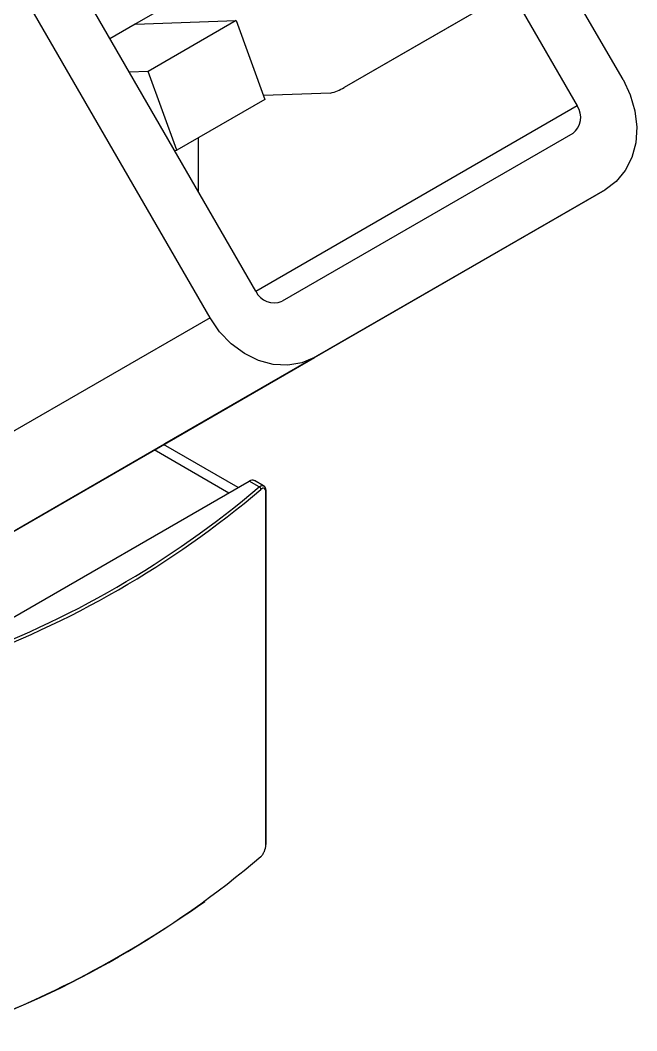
# Model space of a CAD drawing. Extents: x -976302 to -776254, y 5665 to 231437.
# Drawn here: x -788360.5 to -788073.7, y 88063.7 to 88534.2 of the extents above; entities that cross this region are included whole.
import ezdxf

# ---------------------------------------------------------------- set-up
doc = ezdxf.new("R2010")
doc.units = 0
doc.header["$LTSCALE"] = 1000
doc.header["$MEASUREMENT"] = 0
doc.layers.add('暖通', color=7, linetype='Continuous')

msp = doc.modelspace()

# ---------------------------------------------------------------- linework, layer by layer
at = {"layer": '暖通', "color": 7}
for p, q in [((-788084.1, 88575.43), (-788174.26, 88523.37)), ((-788084.1, 88575.43), (-788174.26, 88523.37)), ((-788080.04, 88506.58), (-788110.87, 88559.97)), ((-788080.04, 88506.58), (-788110.87, 88559.97)), ((-788250.84, 88407.98), (-788335.84, 88555.22)), ((-788250.84, 88407.98), (-788335.84, 88555.22)), ((-788119.68, 88554.89), (-788209.84, 88502.83)), ((-788119.68, 88554.89), (-788209.84, 88502.83)), ((-788132.22, 88547.65), (-788101.39, 88494.25)), ((-788132.22, 88547.65), (-788101.39, 88494.25)), ((-788272.18, 88395.66), (-788357.19, 88542.9)), ((-788272.18, 88395.66), (-788357.19, 88542.9)), ((-788318.76, 88525.64), (-788295.55, 88539.04)), ((-788318.76, 88525.64), (-788295.55, 88539.04)), ((-788306.96, 88532.34), (-788318.72, 88525.56)), ((-788306.96, 88532.34), (-788318.72, 88525.56)), ((-788306.96, 88532.34), (-788259.97, 88533.99)), ((-788306.96, 88532.34), (-788259.97, 88533.99)), ((-788259.97, 88533.99), (-788300.89, 88510.36)), ((-788259.97, 88533.99), (-788300.89, 88510.36)), ((-788259.97, 88533.99), (-788246.64, 88497.25)), ((-788259.97, 88533.99), (-788246.64, 88497.25)), ((-788174.26, 88523.37), (-788209.84, 88502.83)), ((-788174.26, 88523.37), (-788209.84, 88502.83)), ((-788300.89, 88510.36), (-788309.77, 88510.05)), ((-788300.89, 88510.36), (-788309.77, 88510.05)), ((-788287.55, 88473.62), (-788300.89, 88510.36)), ((-788287.55, 88473.62), (-788300.89, 88510.36)), ((-788216.13, 88500.24), (-788247.33, 88499.15)), ((-788216.13, 88500.24), (-788247.33, 88499.15)), ((-788246.64, 88497.25), (-788287.55, 88473.62)), ((-788246.64, 88497.25), (-788287.55, 88473.62)), ((-788101.39, 88494.25), (-788250.82, 88407.96)), ((-788101.39, 88494.25), (-788250.82, 88407.96)), ((-788277.51, 88454.19), (-788277.51, 88479.42)), ((-788277.51, 88454.19), (-788277.51, 88479.42)), ((-788103.48, 88481.43), (-788238.69, 88403.38)), ((-788103.48, 88481.43), (-788238.69, 88403.38)), ((-788288.71, 88473.58), (-788287.55, 88473.62)), ((-788288.71, 88473.58), (-788287.55, 88473.62)), ((-788088.38, 88455.28), (-788293.4, 88336.89)), ((-788088.38, 88455.28), (-788293.4, 88336.89)), ((-788223.59, 88377.23), (-788088.38, 88455.28)), ((-788223.59, 88377.23), (-788088.38, 88455.28)), ((-788272.18, 88395.66), (-788440.59, 88298.41)), ((-788272.18, 88395.66), (-788440.59, 88298.41)), ((-788428.61, 88258.84), (-788223.59, 88377.23)), ((-788428.61, 88258.84), (-788223.59, 88377.23)), ((-788428.61, 88258.84), (-788293.4, 88336.89)), ((-788428.61, 88258.84), (-788293.4, 88336.89)), ((-788263.47, 88314.07), (-788298.2, 88334.12)), ((-788263.47, 88314.07), (-788298.2, 88334.12)), ((-788259.05, 88316.62), (-788293.78, 88336.67)), ((-788259.05, 88316.62), (-788293.78, 88336.67)), ((-788393.62, 88238.94), (-788253.94, 88319.57)), ((-788393.62, 88238.94), (-788253.94, 88319.57)), ((-788249.33, 88316.91), (-788253.94, 88319.57)), ((-788249.33, 88316.91), (-788253.94, 88319.57)), ((-788247.24, 88317.4), (-788251.43, 88319.82)), ((-788247.24, 88317.4), (-788251.43, 88319.82)), ((-788246.25, 88150.13), (-788246.25, 88314.48)), ((-788246.25, 88150.13), (-788246.25, 88314.48)), ((-788246.1, 88314.78), (-788246.09, 88314.8)), ((-788246.1, 88314.78), (-788246.09, 88314.8)), ((-788246.09, 88150.44), (-788246.09, 88314.8)), ((-788246.09, 88150.44), (-788246.09, 88314.8))]:
    msp.add_line(p, q, dxfattribs=at)
at = {"layer": '暖通', "color": 7, "flags": 128}
for points in [[(-788080.04, 88506.58), (-788076.66, 88499.46), (-788074.51, 88491.99), (-788073.66, 88484.44), (-788074.15, 88477.11), (-788075.96, 88470.29), (-788079.02, 88464.23), (-788083.22, 88459.16), (-788088.38, 88455.28)], [(-788080.04, 88506.58), (-788076.66, 88499.46), (-788074.51, 88491.99), (-788073.66, 88484.44), (-788074.15, 88477.11), (-788075.96, 88470.29), (-788079.02, 88464.23), (-788083.22, 88459.16), (-788088.38, 88455.28)], [(-788223.59, 88377.23), (-788229.53, 88374.69), (-788236.02, 88373.59), (-788242.8, 88373.97), (-788249.61, 88375.82), (-788256.2, 88379.06), (-788262.31, 88383.57), (-788267.71, 88389.17), (-788272.18, 88395.66)], [(-788223.59, 88377.23), (-788229.53, 88374.69), (-788236.02, 88373.59), (-788242.8, 88373.97), (-788249.61, 88375.82), (-788256.2, 88379.06), (-788262.31, 88383.57), (-788267.71, 88389.17), (-788272.18, 88395.66)]]:
    msp.add_lwpolyline(points, dxfattribs=at)
at = {"layer": '暖通', "color": 7}
for centre, radius, start, end in [((-788222.67, 88525.1), 25.7, 284.731, 299.9338), ((-788222.67, 88525.1), 25.7, 284.731, 299.9338), ((-788108.98, 88488.91), 9.28, 306.3512, 35.1851), ((-788108.98, 88488.91), 9.28, 306.3512, 35.1851), ((-788242.41, 88411.88), 9.28, 204.8163, 293.6431), ((-788242.41, 88411.88), 9.28, 204.8163, 293.6431), ((-788252.47, 88317.51), 2.53, 65.6929, 125.6176), ((-788252.47, 88317.51), 2.53, 65.6929, 125.6176), ((-788539.16, 88657.67), 447.34, 289.6122, 310.3824), ((-788539.16, 88657.67), 447.34, 289.6122, 310.3824), ((-788538.93, 88657.25), 448.29, 289.6122, 310.3824), ((-788538.93, 88657.25), 448.29, 289.6122, 310.3824), ((-788249.81, 88315.67), 1.32, 4.1537, 68.912), ((-788249.81, 88315.67), 1.32, 4.1537, 68.912), ((-788246.52, 88314.82), 0.425, 308.682, 354.748), ((-788246.52, 88314.82), 0.425, 308.682, 354.748), ((-788538.93, 88486.32), 448.29, 289.6122, 310.3824), ((-788538.93, 88486.32), 448.29, 289.6122, 310.3824), ((-788553.8, 88515.06), 480.5, 290.0575, 305.5164), ((-788553.8, 88515.06), 480.5, 290.0575, 305.5164)]:
    msp.add_arc(centre, radius, start, end, dxfattribs=at)
for points, knots in [([(-788249.33, 88316.91), (-788249.09, 88317.08), (-788248.53, 88317.47), (-788247.8, 88317.66), (-788247.43, 88317.44), (-788247.3, 88317.36)], [0, 0, 0, 0, 0.314984, 0.747983, 1, 1, 1, 1]), ([(-788249.33, 88316.91), (-788249.09, 88317.08), (-788248.53, 88317.47), (-788247.8, 88317.66), (-788247.43, 88317.44), (-788247.3, 88317.36)], [0, 0, 0, 0, 0.314984, 0.747983, 1, 1, 1, 1]), ([(-788246.25, 88314.48), (-788246.25, 88314.92), (-788246.31, 88315.3), (-788246.54, 88315.9), (-788246.71, 88316.11), (-788247.33, 88316.46), (-788247.9, 88316.29), (-788248.49, 88315.77)], [0, 0, 0, 0, 0.25, 0.25, 0.5, 0.5, 1, 1, 1, 1]), ([(-788246.25, 88314.48), (-788246.25, 88314.92), (-788246.31, 88315.3), (-788246.54, 88315.9), (-788246.71, 88316.11), (-788247.33, 88316.46), (-788247.9, 88316.29), (-788248.49, 88315.77)], [0, 0, 0, 0, 0.25, 0.25, 0.5, 0.5, 1, 1, 1, 1]), ([(-788246.12, 88314.78), (-788246.12, 88314.94), (-788246.08, 88315.7), (-788246.41, 88316.58), (-788246.95, 88317.33), (-788247.28, 88317.41), (-788247.29, 88317.42)], [0, 0, 0, 0, 0.137606, 0.653239, 0.985434, 1, 1, 1, 1]), ([(-788246.12, 88314.78), (-788246.12, 88314.94), (-788246.08, 88315.7), (-788246.41, 88316.58), (-788246.95, 88317.33), (-788247.28, 88317.41), (-788247.29, 88317.42)], [0, 0, 0, 0, 0.137606, 0.653239, 0.985434, 1, 1, 1, 1]), ([(-788248.49, 88144.84), (-788248.2, 88145.1), (-788247.91, 88145.44), (-788247.37, 88146.25), (-788247.12, 88146.71), (-788246.5, 88148.17), (-788246.25, 88149.25), (-788246.25, 88150.13)], [0, 0, 0, 0, 0.25, 0.25, 0.5, 0.5, 1, 1, 1, 1]), ([(-788248.49, 88144.84), (-788248.2, 88145.1), (-788247.91, 88145.44), (-788247.37, 88146.25), (-788247.12, 88146.71), (-788246.5, 88148.17), (-788246.25, 88149.25), (-788246.25, 88150.13)], [0, 0, 0, 0, 0.25, 0.25, 0.5, 0.5, 1, 1, 1, 1])]:
    msp.add_open_spline(points, degree=3, knots=knots, dxfattribs=at)

doc.saveas('drawing.dxf')
